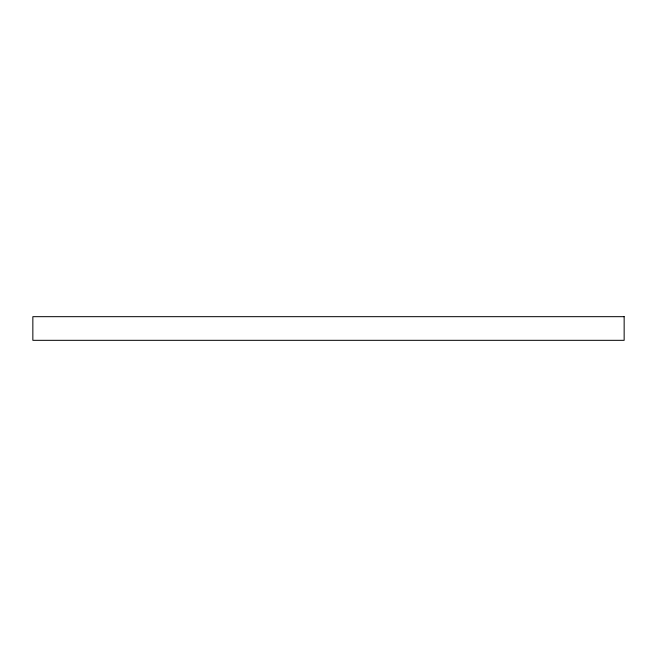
<?xml version="1.0" encoding="UTF-8"?>
<svg xmlns="http://www.w3.org/2000/svg" width="657" height="657" viewBox="0 0 657 657"><rect width="100%" height="100%" fill="white"/><g stroke="black" fill="none" stroke-linecap="round" stroke-linejoin="round"><path stroke-width="0.99" d="M624.15 316.674L32.85 316.674L32.85 340.326L624.15 340.326L624.15 316.674"/></g></svg>
